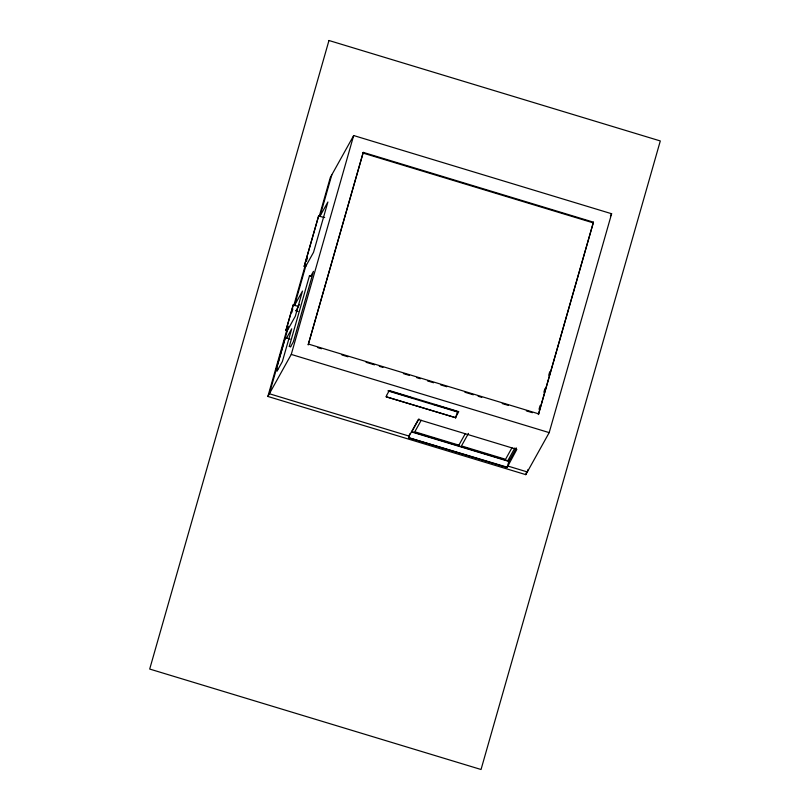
<?xml version="1.0" encoding="UTF-8"?>
<svg xmlns="http://www.w3.org/2000/svg" width="810" height="810" viewBox="0 0 810 810"><rect width="100%" height="100%" fill="white"/><g stroke="black" fill="none" stroke-linecap="round" stroke-linejoin="round"><path stroke-width="1.21" d="M293.149 305.117L294.445 305.512L302.484 291.074L295.306 316.234L287.267 330.672L285.97 330.277L293.149 305.117L298.12 306.251M318.553 216.057L319.849 216.442L327.888 202.004L313.531 252.325L305.492 266.763L304.195 266.368L318.553 216.057L324.688 217.536M285.97 330.277L293.331 304.793M304.195 266.368L318.735 215.733M319.191 216.483L330.288 177.572L353.676 135.543L611.621 213.739L549.19 432.621L525.801 474.65L267.857 396.454L287.975 325.924M291.792 312.549L292.825 308.904M293.868 305.259L304.965 266.348M306.352 261.478L307.395 257.833M277.253 370.747L275.886 370.484L285.282 337.649L290.081 339.106M287.267 330.672L288.299 327.078M305.492 266.763L306.18 264.364M294.627 305.188L305.674 266.439L304.378 266.044M320.031 216.118L331.796 174.859M277.87 368.459L277.182 370.879L282.386 361.513L291.721 328.809L286.507 338.175L285.282 337.649M297.969 311.577L296.004 310.574M309.46 275.805L310.686 276.332L313.46 271.36L293.362 341.8L290.598 346.771L289.302 346.376L309.46 275.805L310.757 276.2M267.857 396.454L291.256 354.426L353.676 135.543M363.244 152.381L308.205 344.746L363.244 152.381L593.447 222.173L538.407 414.528L593.447 222.173M386.178 396.799L455.716 417.727L386.178 396.799L386.603 395.412M509.52 459.26L507.07 467.552L408.554 437.683L409.738 433.846M455.645 417.859L457.367 411.946L387.899 390.876M507.07 467.552L516.841 449.378L418.335 419.509L408.918 436.428M539.035 409.263L540.067 405.628M543.874 392.273L544.917 388.638M548.724 375.293L549.757 371.648M525.801 474.65L526.49 472.22M527.999 469.517L527.31 471.946L507.607 465.973M295.893 310.949L299.548 304.398M289.302 346.376L290.668 346.639M386.532 395.533L389.296 390.562L458.774 411.632L456.01 416.603M418.962 418.892L411.865 431.649L507.779 460.728L514.876 447.97M408.554 437.683L507.242 467.228M421.22 420.268L414.811 431.791L458.885 445.146M458.521 445.794L465.294 433.633M468.474 433.37L461.477 445.935L505.551 459.29L511.96 447.778M610.406 215.926L611.621 213.739M516.405 447.96L508.893 461.437L411.591 431.943M362.88 153.029L593.082 222.811M286.153 329.953L287.449 330.348L269.365 393.751L409.101 436.104M308.559 344.098L538.761 413.88M317.844 347.662L321.459 348.756M341.952 354.972L347.976 356.795M366.059 362.283L374.493 364.834M379.313 366.302L382.927 367.396M403.421 373.602L409.445 375.435M416.674 377.622L420.289 378.726M427.518 380.913L433.552 382.745M440.782 384.932L446.806 386.755M464.889 392.242L473.324 394.794M478.143 396.262L481.758 397.356M502.251 403.562L508.275 405.395M526.348 410.873L532.383 412.705M291.256 354.426L549.19 432.621M389.367 390.947L411.662 397.71M433.957 404.463L456.253 411.227M328.961 40.5L149.698 669.05L481.039 769.5L660.302 140.95L328.961 40.5"/></g></svg>
